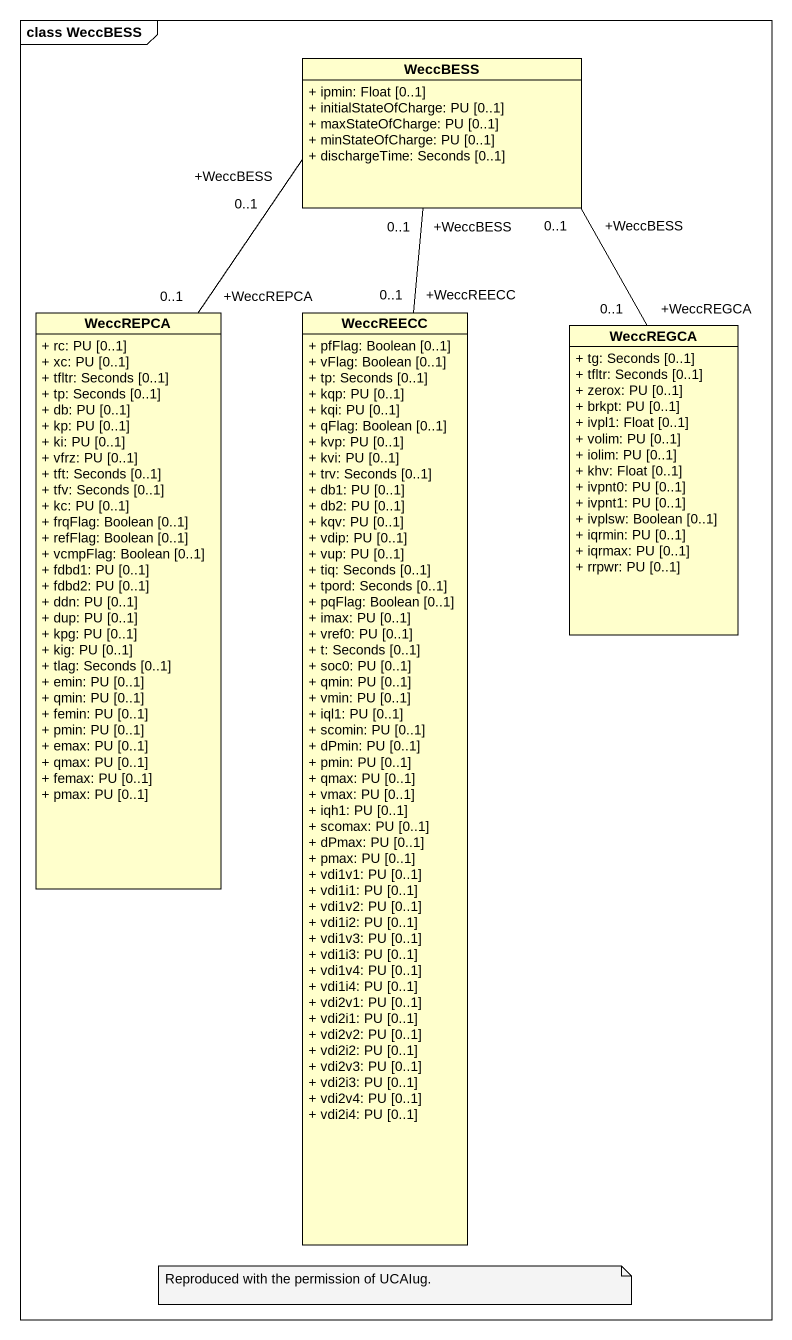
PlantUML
@startuml
mainframe class WeccBESS
hide circle
hide empty members
skinparam classAttributeIconSize 0
class WeccBESS {
  + ipmin: Float [0..1]
  + initialStateOfCharge: PU [0..1]
  + maxStateOfCharge: PU [0..1]
  + minStateOfCharge: PU [0..1]
  + dischargeTime: Seconds [0..1]
}
class WeccREPCA {
  + rc: PU [0..1]
  + xc: PU [0..1]
  + tfltr: Seconds [0..1]
  + tp: Seconds [0..1]
  + db: PU [0..1]
  + kp: PU [0..1]
  + ki: PU [0..1]
  + vfrz: PU [0..1]
  + tft: Seconds [0..1]
  + tfv: Seconds [0..1]
  + kc: PU [0..1]
  + frqFlag: Boolean [0..1]
  + refFlag: Boolean [0..1]
  + vcmpFlag: Boolean [0..1]
  + fdbd1: PU [0..1]
  + fdbd2: PU [0..1]
  + ddn: PU [0..1]
  + dup: PU [0..1]
  + kpg: PU [0..1]
  + kig: PU [0..1]
  + tlag: Seconds [0..1]
  + emin: PU [0..1]
  + qmin: PU [0..1]
  + femin: PU [0..1]
  + pmin: PU [0..1]
  + emax: PU [0..1]
  + qmax: PU [0..1]
  + femax: PU [0..1]
  + pmax: PU [0..1]
}
class WeccREECC {
  + pfFlag: Boolean [0..1]
  + vFlag: Boolean [0..1]
  + tp: Seconds [0..1]
  + kqp: PU [0..1]
  + kqi: PU [0..1]
  + qFlag: Boolean [0..1]
  + kvp: PU [0..1]
  + kvi: PU [0..1]
  + trv: Seconds [0..1]
  + db1: PU [0..1]
  + db2: PU [0..1]
  + kqv: PU [0..1]
  + vdip: PU [0..1]
  + vup: PU [0..1]
  + tiq: Seconds [0..1]
  + tpord: Seconds [0..1]
  + pqFlag: Boolean [0..1]
  + imax: PU [0..1]
  + vref0: PU [0..1]
  + t: Seconds [0..1]
  + soc0: PU [0..1]
  + qmin: PU [0..1]
  + vmin: PU [0..1]
  + iql1: PU [0..1]
  + scomin: PU [0..1]
  + dPmin: PU [0..1]
  + pmin: PU [0..1]
  + qmax: PU [0..1]
  + vmax: PU [0..1]
  + iqh1: PU [0..1]
  + scomax: PU [0..1]
  + dPmax: PU [0..1]
  + pmax: PU [0..1]
  + vdi1v1: PU [0..1]
  + vdi1i1: PU [0..1]
  + vdi1v2: PU [0..1]
  + vdi1i2: PU [0..1]
  + vdi1v3: PU [0..1]
  + vdi1i3: PU [0..1]
  + vdi1v4: PU [0..1]
  + vdi1i4: PU [0..1]
  + vdi2v1: PU [0..1]
  + vdi2i1: PU [0..1]
  + vdi2v2: PU [0..1]
  + vdi2i2: PU [0..1]
  + vdi2v3: PU [0..1]
  + vdi2i3: PU [0..1]
  + vdi2v4: PU [0..1]
  + vdi2i4: PU [0..1]
}
class WeccREGCA {
  + tg: Seconds [0..1]
  + tfltr: Seconds [0..1]
  + zerox: PU [0..1]
  + brkpt: PU [0..1]
  + ivpl1: Float [0..1]
  + volim: PU [0..1]
  + iolim: PU [0..1]
  + khv: Float [0..1]
  + ivpnt0: PU [0..1]
  + ivpnt1: PU [0..1]
  + ivplsw: Boolean [0..1]
  + iqrmin: PU [0..1]
  + iqrmax: PU [0..1]
  + rrpwr: PU [0..1]
}
WeccREPCA "+WeccREPCA\n0..1" -up- "+WeccBESS\n0..1" WeccBESS
WeccREECC "+WeccREECC\n0..1" -up- "+WeccBESS\n0..1" WeccBESS
WeccREGCA "+WeccREGCA\n0..1" -up- "+WeccBESS\n0..1" WeccBESS
note as N1
  Reproduced with the permission of UCAIug.
end note
@enduml
